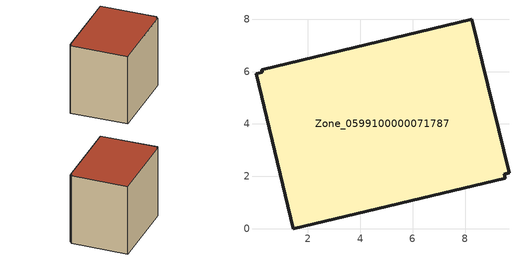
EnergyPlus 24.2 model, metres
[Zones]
Zone_0599100000071787
 floor ground (C_G): 9.67,2.14 9.49,2.08 9.52,1.93 1.45,0 0.02,5.91 0.25,5.97 0.24,6.07 8.26,8 z0
 wall outside (C_F): 8.26,8 0.24,6.07 0.25,5.97 0.02,5.91 1.45,0 9.52,1.93 9.49,2.08 9.67,2.14 8.26,8 z0:7.69
 roof outside (C_R): 9.49,2.08 9.67,2.14 8.26,8 0.24,6.07 0.25,5.97 0.02,5.91 1.45,0 9.52,1.93 z7.69
[BUILDING]
Pand.0599100000071787: North Axis=0; Terrain=City; Loads Convergence Tolerance Value=0.04; Temperature Convergence Tolerance Value=0.4; Solar Distribution=FullExterior; Maximum Number of Warmup Days=25; Minimum Number of Warmup Days=1
[Site:Location]
Rotterdam.The.Hague.AP_ZH_NLD Design_Conditions: Latitude=51.96; Longitude=4.45; Time Zone=1; Elevation=-4.5
[SITE:GROUNDTEMPERATURE:BUILDINGSURFACE]
18, 18, 18, 18, 18, 18, 18, 18, 18, 18, 18, 18
[MATERIAL] Thermal Absorptance=0.9; Solar Absorptance=0.7; Visible Absorptance=0.7
Name | Roughness | Thickness | Conductivity | Density | Specific Heat
G.TI.1965-1974 | MediumSmooth | 0.15 | 0.882353 | 540 | 1210
F.TI.1965-1974 | Rough | 0.3 | 0.697674 | 1920 | 840
R.TI.1965-1974 | MediumRough | 0.2 | 0.232558 | 1500 | 1000
[CONSTRUCTION]
C_G: G.TI.1965-1974
C_F: F.TI.1965-1974
C_R: R.TI.1965-1974
[ZONE]
Zone_0599100000071787: Type=1; Multiplier=1; Ceiling Height=Autocalculate; Volume=Autocalculate; Floor Area=autocalculate; Part of Total Floor Area=Yes
[ZONEINFILTRATION:DESIGNFLOWRATE]
Infil_Zone_0599100000071787: Zone or ZoneList or Space or SpaceList=Zone_0599100000071787; Schedule=AlwaysOn; Design Flow Rate Calculation Method=Flow/Area; Flow Rate per Floor Area=0.003; Constant Term Coefficient=1; Temperature Term Coefficient=0; Velocity Term Coefficient=0; Velocity Squared Term Coefficient=0
[HVACTEMPLATE:ZONE:IDEALLOADSAIRSYSTEM]
Zone_0599100000071787: Maximum Heating Supply Air Temperature=50; Minimum Cooling Supply Air Temperature=13; Maximum Heating Supply Air Humidity Ratio=0.0156; Minimum Cooling Supply Air Humidity Ratio=0.0077; Heating Limit=NoLimit; Cooling Limit=NoLimit; Dehumidification Control Type=ConstantSensibleHeatRatio; Cooling Sensible Heat Ratio=0.7; Dehumidification Setpoint=60; Humidification Control Type=None; Humidification Setpoint=30; Outdoor Air Method=None; Outdoor Air Flow Rate per Person=0.00944; Outdoor Air Flow Rate per Zone Floor Area=0; Outdoor Air Flow Rate per Zone=0; Demand Controlled Ventilation Type=None; Outdoor Air Economizer Type=NoEconomizer; Heat Recovery Type=None; Sensible Heat Recovery Effectiveness=0.7; Latent Heat Recovery Effectiveness=0.65
[ZONECONTROL:THERMOSTAT]
ThermostatControl_Zone_0599100000071787: Zone or ZoneList=Zone_0599100000071787; Control Type Schedule=DualSetpointControlType; Control 1=Thermostat_Zone_0599100000071787; Temperature Difference Between Cutout And Setpoint=0
[THERMOSTATSETPOINT:DUALSETPOINT]
Thermostat_Zone_0599100000071787: Heating Setpoint Temperature Schedule=HeatingSetpoint_Zone_0599100000071787; Cooling Setpoint Temperature Schedule=CoolingSetpoint_Zone_0599100000071787
[SCHEDULE:COMPACT]
HeatingSetpoint_Zone_0599100000071787: Through: 12/31, For: AllDays, Until: 24:00, 21
CoolingSetpoint_Zone_0599100000071787: Through: 12/31, For: AllDays, Until: 24:00, 24
DualSetpointControlType: Through: 12/31, For: AllDays, Until: 24:00, 4
AlwaysOn: Through: 12/31, For: AllDays, Until: 24:00, 1
